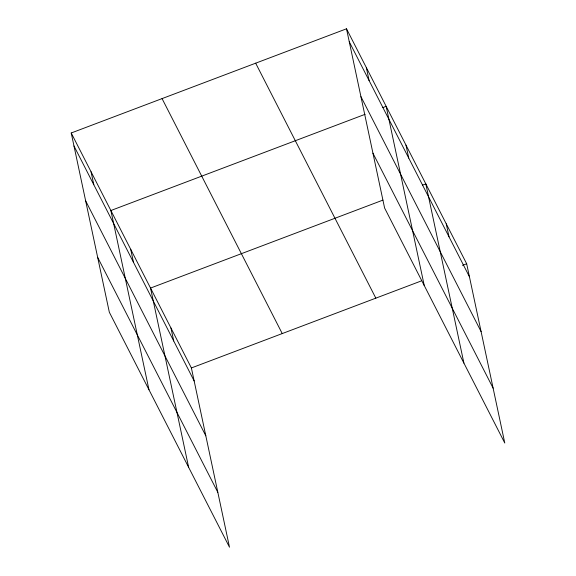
<?xml version="1.0" encoding="UTF-8"?>
<svg xmlns="http://www.w3.org/2000/svg" width="576" height="576" viewBox="0 0 576 576"><rect width="100%" height="100%" fill="white"/><g stroke="black" fill="none" stroke-linecap="round" stroke-linejoin="round"><path stroke-width="0.86" d="M71.222 132.984L191.39 367.956L229.493 547.2L109.325 312.228L71.222 132.984L346.507 28.8L466.675 263.772L504.778 443.016L384.61 208.044L346.507 28.8M365.134 114.3L110.88 210.521L148.975 389.772M382.795 107.611L386.165 106.337L424.26 285.588M382.925 200.117L150.538 288.065L188.633 467.309M422.453 185.155L425.822 183.881L463.918 363.125M191.39 367.956L421.258 280.958M462.47 265.363L466.675 263.772M349.265 41.796L469.44 276.761M360.929 96.66L481.104 331.625M372.946 153.187L493.121 388.152M255.665 63.18L375.833 298.152M162.065 98.604L282.24 333.569M73.98 145.98L194.155 380.945M85.644 200.844L205.819 435.809M97.661 257.364L217.829 492.336M446.249 223.826L449.014 236.815M405.994 145.109L408.751 158.105M366.336 67.572L369.094 80.561M170.964 328.01L173.729 340.999M130.709 249.293L133.466 262.289M91.051 171.756L93.809 184.745"/></g></svg>
